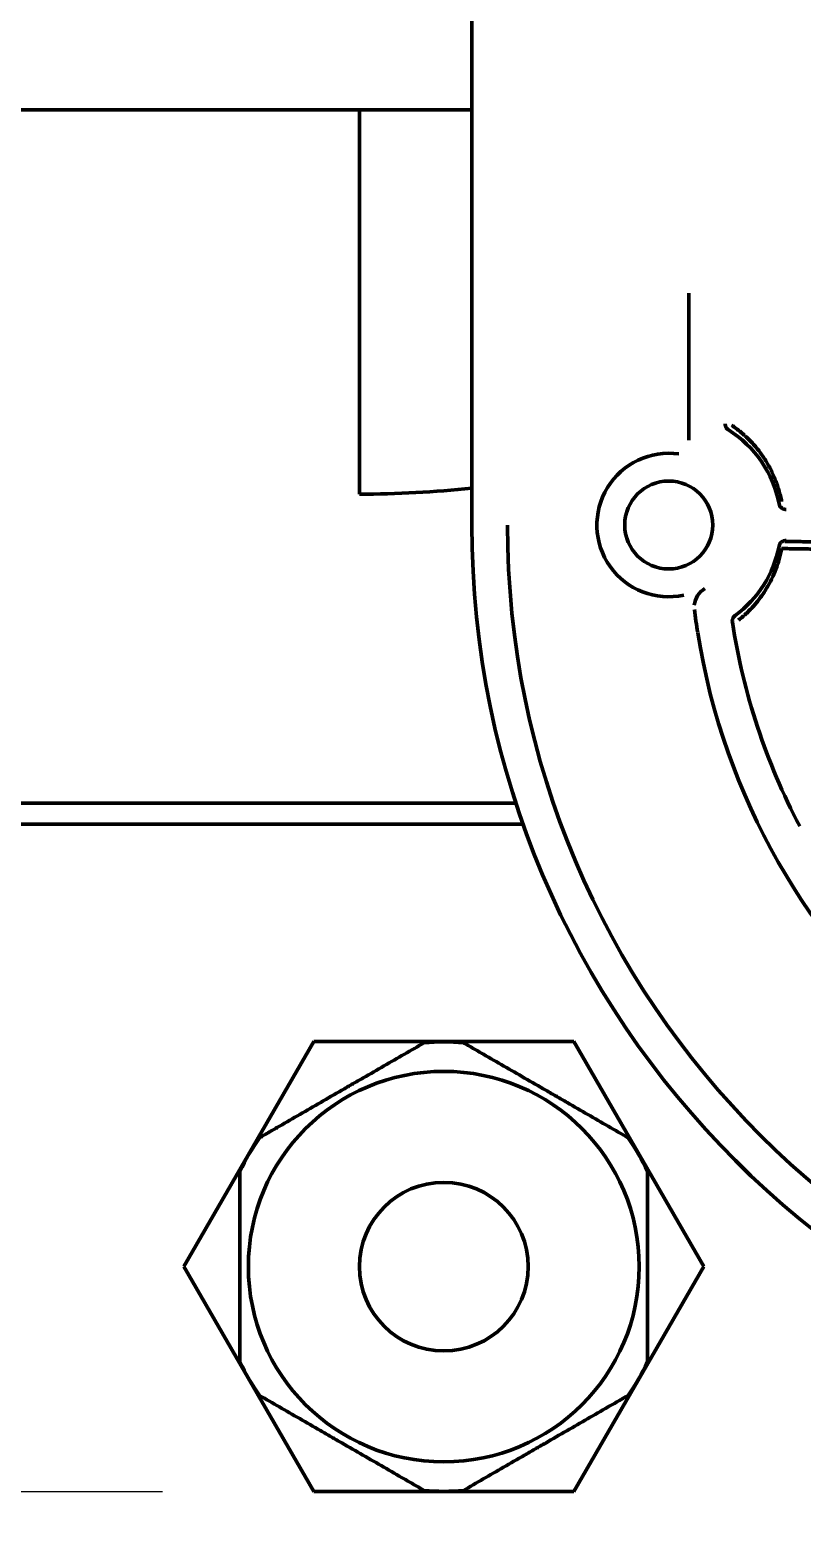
# Model space of a CAD drawing. Header units: inches. Extents: x -3055 to 7244, y 299 to 5591.
# Drawn here: x 3565.7 to 3620.6, y 4414.1 to 4519.8 of the extents above; entities that cross this region are included whole.
import ezdxf

# ---------------------------------------------------------------- set-up
doc = ezdxf.new("R2010")
doc.units = ezdxf.units.IN

# ---------------------------------------------------------------- blocks, each defined once
blk = doc.blocks.new('A$C29D5572B')
at = {"color": 1}
for p, q in [((0, 50), (0, -50)), ((-50, 0), (50, 0))]:
    blk.add_line(p, q, dxfattribs=at)
blk = doc.blocks.new('A$C0F8E2EAE')
blk.add_blockref('A$C29D5572B', (0, 0))

msp = doc.modelspace()

# ---------------------------------------------------------------- linework, layer by layer
at = {"linetype": 'Continuous', "lineweight": 70}
for p, q in [((3597.12, 4484.56), (3597.12, 4556.57)), ((3597.11, 4514.11), (3258.12, 4514.11)), ((3589.12, 4486.76), (3589.12, 4514.11)), ((3612.55, 4501.06), (3612.55, 4490.6)), ((3405.95, 4464.76), (3580.29, 4464.76)), ((3580.29, 4464.76), (3581.7, 4464.76)), ((3581.7, 4464.76), (3584.53, 4464.76)), ((3584.53, 4464.76), (3585.95, 4464.76)), ((3585.95, 4464.76), (3600.26, 4464.76)), ((3405.95, 4463.26), (3580.29, 4463.26)), ((3580.29, 4463.26), (3581.7, 4463.26)), ((3581.7, 4463.26), (3584.53, 4463.26)), ((3584.53, 4463.26), (3585.95, 4463.26)), ((3585.95, 4463.26), (3600.77, 4463.26)), ((3576.62, 4431.76), (3585.87, 4447.78)), ((3585.87, 4447.78), (3604.37, 4447.78)), ((3604.37, 4447.78), (3613.62, 4431.76)), ((3585.87, 4415.74), (3576.62, 4431.76)), ((3613.62, 4431.76), (3604.37, 4415.74)), ((3604.37, 4415.74), (3585.87, 4415.74))]:
    msp.add_line(p, q, dxfattribs=at)
for centre, radius in [((3611.12, 4484.56), 3.13), ((3595.12, 4431.76), 13.9), ((3595.12, 4431.76), 6)]:
    msp.add_circle(centre, radius, dxfattribs=at)
for centre, radius, start, end in [((3611.12, 4484.56), 7.99, 10.8896, 57.9241), ((3611.12, 4484.56), 5.11, 81.9331, 282.0075), ((3589.12, 4561.76), 75, 270, 276.1242), ((3661.12, 4484.56), 64, 180, 0), ((3661.12, 4484.56), 61.47, 180, 0), ((3611.12, 4484.56), 7.99, 306.2996, 349.1104), ((3662.76, 4484.83), 50.21, 187.1946, 189.0923), ((3661.12, 4484.56), 45.99, 188.6531, 207.7846), ((3661.12, 4484.56), 48.55, 189.0902, 350.9098), ((3595.12, 4431.76), 16, 85.0078, 94.9922), ((3595.12, 4431.76), 16, 145.0078, 154.9922), ((3595.12, 4431.76), 16, 25.0078, 34.9922), ((3595.12, 4431.76), 16, 205.0078, 214.9922), ((3595.12, 4431.76), 16, 325.0078, 334.9922), ((3595.12, 4431.76), 16, 265.0078, 274.9922)]:
    msp.add_arc(centre, radius, start, end, dxfattribs=at)
msp.add_ellipse((3614.43, 4478.73), major_axis=(1.34, 0.67), ratio=0.998626, start_param=1.621896, end_param=2.588167, dxfattribs=at)
for points, knots in [([(3615.13, 4491.76), (3615.13, 4491.72), (3615.13, 4491.67), (3615.15, 4491.62), (3615.15, 4491.61), (3615.16, 4491.59), (3615.16, 4491.58), (3615.17, 4491.55), (3615.19, 4491.52), (3615.21, 4491.48), (3615.23, 4491.45), (3615.24, 4491.45), (3615.25, 4491.43), (3615.26, 4491.42), (3615.29, 4491.38), (3615.33, 4491.36), (3615.36, 4491.33)], [0, 0, 0, 0, 0.25, 0.25, 0.3125, 0.3125, 0.375, 0.375, 0.5, 0.625, 0.625, 0.6875, 0.6875, 0.75, 0.75, 1, 1, 1, 1]), ([(3619.15, 4486.24), (3619.14, 4486.31), (3619.12, 4486.38), (3619.09, 4486.51), (3619.04, 4486.72), (3618.99, 4486.92), (3618.87, 4487.33), (3618.78, 4487.59), (3618.57, 4488.1), (3618.45, 4488.35), (3618.29, 4488.66), (3618.26, 4488.72), (3618.19, 4488.84), (3618.16, 4488.91), (3618.05, 4489.09), (3617.98, 4489.2), (3617.75, 4489.55), (3617.59, 4489.78), (3617.24, 4490.2), (3617.06, 4490.41), (3616.77, 4490.7), (3616.67, 4490.8), (3616.51, 4490.94), (3616.46, 4490.99), (3616.36, 4491.08), (3616.3, 4491.12), (3616.04, 4491.35), (3615.81, 4491.51), (3615.58, 4491.67)], [0, 0, 0, 0, 0.03125, 0.03125, 0.0625, 0.125, 0.125, 0.25, 0.25, 0.375, 0.375, 0.40625, 0.40625, 0.4375, 0.4375, 0.5, 0.5, 0.625, 0.625, 0.75, 0.75, 0.8125, 0.8125, 0.84375, 0.84375, 0.875, 0.875, 1, 1, 1, 1]), ([(3618.97, 4486.07), (3618.97, 4486.04), (3618.98, 4486.02), (3618.99, 4485.98), (3619, 4485.96), (3619.01, 4485.94), (3619.02, 4485.92), (3619.04, 4485.89), (3619.06, 4485.86), (3619.09, 4485.83), (3619.1, 4485.82), (3619.12, 4485.8), (3619.13, 4485.79), (3619.16, 4485.76), (3619.18, 4485.75), (3619.22, 4485.73), (3619.24, 4485.72), (3619.26, 4485.71), (3619.27, 4485.7), (3619.32, 4485.69), (3619.37, 4485.67), (3619.43, 4485.67), (3619.46, 4485.67)], [0, 0, 0, 0, 0.125, 0.125, 0.1875, 0.1875, 0.25, 0.25, 0.375, 0.375, 0.4375, 0.4375, 0.5, 0.5, 0.625, 0.625, 0.6875, 0.6875, 0.75, 0.75, 0.875, 1, 1, 1, 1]), ([(3616.08, 4477.79), (3616.19, 4477.87), (3616.28, 4477.95), (3616.43, 4478.08), (3616.48, 4478.12), (3616.57, 4478.2), (3616.62, 4478.25), (3616.85, 4478.46), (3617.02, 4478.65), (3617.35, 4479.02), (3617.51, 4479.22), (3617.73, 4479.52), (3617.81, 4479.63), (3617.91, 4479.78), (3617.94, 4479.84), (3618.01, 4479.94), (3618.04, 4480), (3618.21, 4480.27), (3618.33, 4480.49), (3618.54, 4480.94), (3618.64, 4481.17), (3618.82, 4481.64), (3618.9, 4481.88), (3618.99, 4482.19), (3619.01, 4482.25), (3619.04, 4482.38), (3619.06, 4482.44), (3619.1, 4482.63), (3619.13, 4482.75), (3619.15, 4482.88)], [0, 0, 0, 0, 0.0625, 0.0625, 0.09375, 0.09375, 0.125, 0.125, 0.25, 0.25, 0.375, 0.375, 0.4375, 0.4375, 0.46875, 0.46875, 0.5, 0.5, 0.625, 0.625, 0.75, 0.75, 0.875, 0.875, 0.90625, 0.90625, 0.9375, 0.9375, 1, 1, 1, 1]), ([(3618.97, 4483.05), (3618.97, 4483.08), (3618.98, 4483.11), (3618.99, 4483.15), (3619, 4483.16), (3619.01, 4483.19), (3619.02, 4483.2), (3619.04, 4483.24), (3619.06, 4483.26), (3619.09, 4483.3), (3619.1, 4483.31), (3619.12, 4483.33), (3619.13, 4483.34), (3619.16, 4483.36), (3619.18, 4483.38), (3619.22, 4483.4), (3619.24, 4483.41), (3619.26, 4483.42), (3619.27, 4483.43), (3619.32, 4483.44), (3619.37, 4483.45), (3619.43, 4483.46), (3619.46, 4483.46)], [0, 0, 0, 0, 0.125, 0.125, 0.1875, 0.1875, 0.25, 0.25, 0.375, 0.375, 0.4375, 0.4375, 0.5, 0.5, 0.625, 0.625, 0.6875, 0.6875, 0.75, 0.75, 0.875, 1, 1, 1, 1]), ([(3619.15, 4482.88), (3619.53, 4482.88), (3619.9, 4482.87), (3620.61, 4482.86), (3621.31, 4482.85), (3621.96, 4482.84), (3622.43, 4482.83), (3622.59, 4482.83), (3622.81, 4482.83), (3622.89, 4482.83), (3623.04, 4482.82), (3623.11, 4482.82), (3623.33, 4482.82), (3623.48, 4482.81), (3623.69, 4482.81), (3623.76, 4482.81), (3623.89, 4482.8), (3623.96, 4482.8), (3624.29, 4482.79), (3624.54, 4482.79), (3625.01, 4482.77), (3625.23, 4482.77), (3625.64, 4482.75), (3625.83, 4482.75), (3626, 4482.74)], [0, 0, 0, 0, 0.125, 0.125, 0.25, 0.375, 0.375, 0.4375, 0.4375, 0.46875, 0.46875, 0.5, 0.5, 0.5625, 0.5625, 0.59375, 0.59375, 0.625, 0.625, 0.75, 0.75, 0.875, 0.875, 1, 1, 1, 1]), ([(3619.37, 4483.39), (3619.76, 4483.39), (3620.15, 4483.38), (3620.89, 4483.37), (3621.6, 4483.37), (3622.28, 4483.36), (3622.77, 4483.35), (3622.93, 4483.35), (3623.17, 4483.34), (3623.29, 4483.34), (3623.4, 4483.34), (3623.48, 4483.34), (3623.52, 4483.34), (3623.86, 4483.33), (3624.15, 4483.32), (3624.69, 4483.31), (3625.21, 4483.3), (3625.66, 4483.29), (3626.08, 4483.28), (3626.28, 4483.27), (3626.46, 4483.26)], [0, 0, 0, 0, 0.125, 0.125, 0.25, 0.375, 0.375, 0.4375, 0.4375, 0.46875, 0.484375, 0.484375, 0.5, 0.5, 0.625, 0.625, 0.75, 0.875, 0.875, 1, 1, 1, 1]), ([(3615.65, 4477.64), (3615.64, 4477.69), (3615.64, 4477.73), (3615.65, 4477.8), (3615.66, 4477.82), (3615.67, 4477.87), (3615.67, 4477.89), (3615.69, 4477.93), (3615.7, 4477.95), (3615.72, 4477.99), (3615.75, 4478.03), (3615.78, 4478.06), (3615.81, 4478.09), (3615.83, 4478.11), (3615.85, 4478.12)], [0, 0, 0, 0, 0.25, 0.25, 0.375, 0.375, 0.5, 0.5, 0.625, 0.625, 0.75, 0.875, 0.875, 1, 1, 1, 1]), ([(3593.73, 4447.7), (3593.26, 4447.43), (3592.79, 4447.16), (3591.84, 4446.61), (3591.35, 4446.33), (3590.38, 4445.77), (3589.89, 4445.49), (3589.14, 4445.05), (3588.89, 4444.91), (3588.57, 4444.73), (3588.51, 4444.69), (3588.38, 4444.62), (3588.31, 4444.58), (3588.12, 4444.47), (3588, 4444.39), (3587.36, 4444.03), (3586.86, 4443.74), (3585.87, 4443.17), (3585.38, 4442.88), (3584.4, 4442.32), (3583.92, 4442.04), (3583.31, 4441.69), (3583.19, 4441.62), (3582.96, 4441.48), (3582.84, 4441.42), (3582.48, 4441.21), (3582.24, 4441.07), (3582.01, 4440.94)], [0, 0, 0, 0, 0.125, 0.125, 0.25, 0.25, 0.375, 0.375, 0.4375, 0.4375, 0.453125, 0.453125, 0.46875, 0.46875, 0.5, 0.5, 0.625, 0.625, 0.75, 0.75, 0.875, 0.875, 0.90625, 0.90625, 0.9375, 0.9375, 1, 1, 1, 1]), ([(3608.23, 4440.94), (3607.76, 4441.21), (3607.29, 4441.48), (3606.34, 4442.03), (3605.85, 4442.31), (3604.88, 4442.87), (3604.39, 4443.16), (3603.64, 4443.59), (3603.39, 4443.73), (3603.07, 4443.92), (3603.01, 4443.95), (3602.88, 4444.03), (3602.81, 4444.06), (3602.62, 4444.17), (3602.5, 4444.25), (3601.86, 4444.61), (3601.36, 4444.9), (3600.37, 4445.48), (3599.88, 4445.76), (3598.9, 4446.32), (3598.42, 4446.6), (3597.81, 4446.95), (3597.69, 4447.02), (3597.46, 4447.16), (3597.34, 4447.23), (3596.98, 4447.43), (3596.74, 4447.57), (3596.51, 4447.7)], [0, 0, 0, 0, 0.125, 0.125, 0.25, 0.25, 0.375, 0.375, 0.4375, 0.4375, 0.453125, 0.453125, 0.46875, 0.46875, 0.5, 0.5, 0.625, 0.625, 0.75, 0.75, 0.875, 0.875, 0.90625, 0.90625, 0.9375, 0.9375, 1, 1, 1, 1]), ([(3580.62, 4438.53), (3580.62, 4437.99), (3580.62, 4437.45), (3580.62, 4436.35), (3580.62, 4435.8), (3580.62, 4434.68), (3580.62, 4434.11), (3580.62, 4432.96), (3580.62, 4432.38), (3580.62, 4431.72), (3580.62, 4431.65), (3580.62, 4431.5), (3580.62, 4431.28), (3580.62, 4431.06), (3580.62, 4430.62), (3580.62, 4430.33), (3580.62, 4429.47), (3580.62, 4428.9), (3580.62, 4427.76), (3580.62, 4427.2), (3580.62, 4426.58), (3580.62, 4426.51), (3580.62, 4426.37), (3580.62, 4426.16), (3580.62, 4425.68), (3580.62, 4425.27), (3580.62, 4425)], [0, 0, 0, 0, 0.125, 0.125, 0.25, 0.25, 0.375, 0.375, 0.5, 0.5, 0.515625, 0.515625, 0.53125, 0.5625, 0.5625, 0.625, 0.625, 0.75, 0.75, 0.875, 0.875, 0.890625, 0.890625, 0.90625, 0.9375, 1, 1, 1, 1]), ([(3609.62, 4425), (3609.62, 4425.54), (3609.62, 4426.08), (3609.62, 4427.18), (3609.62, 4427.73), (3609.62, 4428.85), (3609.62, 4429.42), (3609.62, 4430.56), (3609.62, 4431.14), (3609.62, 4431.81), (3609.62, 4431.88), (3609.62, 4432.03), (3609.62, 4432.25), (3609.62, 4432.47), (3609.62, 4432.9), (3609.62, 4433.19), (3609.62, 4434.06), (3609.62, 4434.63), (3609.62, 4435.76), (3609.62, 4436.32), (3609.62, 4436.95), (3609.62, 4437.02), (3609.62, 4437.16), (3609.62, 4437.37), (3609.62, 4437.85), (3609.62, 4438.26), (3609.62, 4438.53)], [0, 0, 0, 0, 0.125, 0.125, 0.25, 0.25, 0.375, 0.375, 0.5, 0.5, 0.515625, 0.515625, 0.53125, 0.5625, 0.5625, 0.625, 0.625, 0.75, 0.75, 0.875, 0.875, 0.890625, 0.890625, 0.90625, 0.9375, 1, 1, 1, 1]), ([(3582.01, 4422.59), (3582.48, 4422.32), (3582.95, 4422.05), (3583.9, 4421.5), (3584.38, 4421.22), (3585.36, 4420.66), (3585.85, 4420.37), (3586.6, 4419.94), (3586.85, 4419.79), (3587.17, 4419.61), (3587.23, 4419.57), (3587.36, 4419.5), (3587.42, 4419.46), (3587.61, 4419.35), (3587.74, 4419.28), (3588.37, 4418.91), (3588.87, 4418.63), (3589.87, 4418.05), (3590.36, 4417.77), (3591.34, 4417.2), (3591.82, 4416.92), (3592.42, 4416.58), (3592.54, 4416.51), (3592.78, 4416.37), (3592.9, 4416.3), (3593.26, 4416.09), (3593.49, 4415.96), (3593.73, 4415.82)], [0, 0, 0, 0, 0.125, 0.125, 0.25, 0.25, 0.375, 0.375, 0.4375, 0.4375, 0.453125, 0.453125, 0.46875, 0.46875, 0.5, 0.5, 0.625, 0.625, 0.75, 0.75, 0.875, 0.875, 0.90625, 0.90625, 0.9375, 0.9375, 1, 1, 1, 1]), ([(3596.51, 4415.82), (3596.98, 4416.09), (3597.45, 4416.37), (3598.4, 4416.92), (3598.88, 4417.19), (3599.86, 4417.76), (3600.35, 4418.04), (3601.1, 4418.47), (3601.35, 4418.62), (3601.67, 4418.8), (3601.73, 4418.84), (3601.86, 4418.91), (3601.92, 4418.95), (3602.11, 4419.06), (3602.24, 4419.13), (3602.87, 4419.5), (3603.37, 4419.79), (3604.37, 4420.36), (3604.86, 4420.65), (3605.84, 4421.21), (3606.32, 4421.49), (3606.92, 4421.84), (3607.04, 4421.9), (3607.28, 4422.04), (3607.4, 4422.11), (3607.76, 4422.32), (3607.99, 4422.45), (3608.23, 4422.59)], [0, 0, 0, 0, 0.125, 0.125, 0.25, 0.25, 0.375, 0.375, 0.4375, 0.4375, 0.453125, 0.453125, 0.46875, 0.46875, 0.5, 0.5, 0.625, 0.625, 0.75, 0.75, 0.875, 0.875, 0.90625, 0.90625, 0.9375, 0.9375, 1, 1, 1, 1])]:
    msp.add_open_spline(points, degree=3, knots=knots, dxfattribs=at)

# ---------------------------------------------------------------- block references
msp.add_blockref('A$C0F8E2EAE', (3525.12, 4415.76))

doc.saveas('drawing.dxf')
